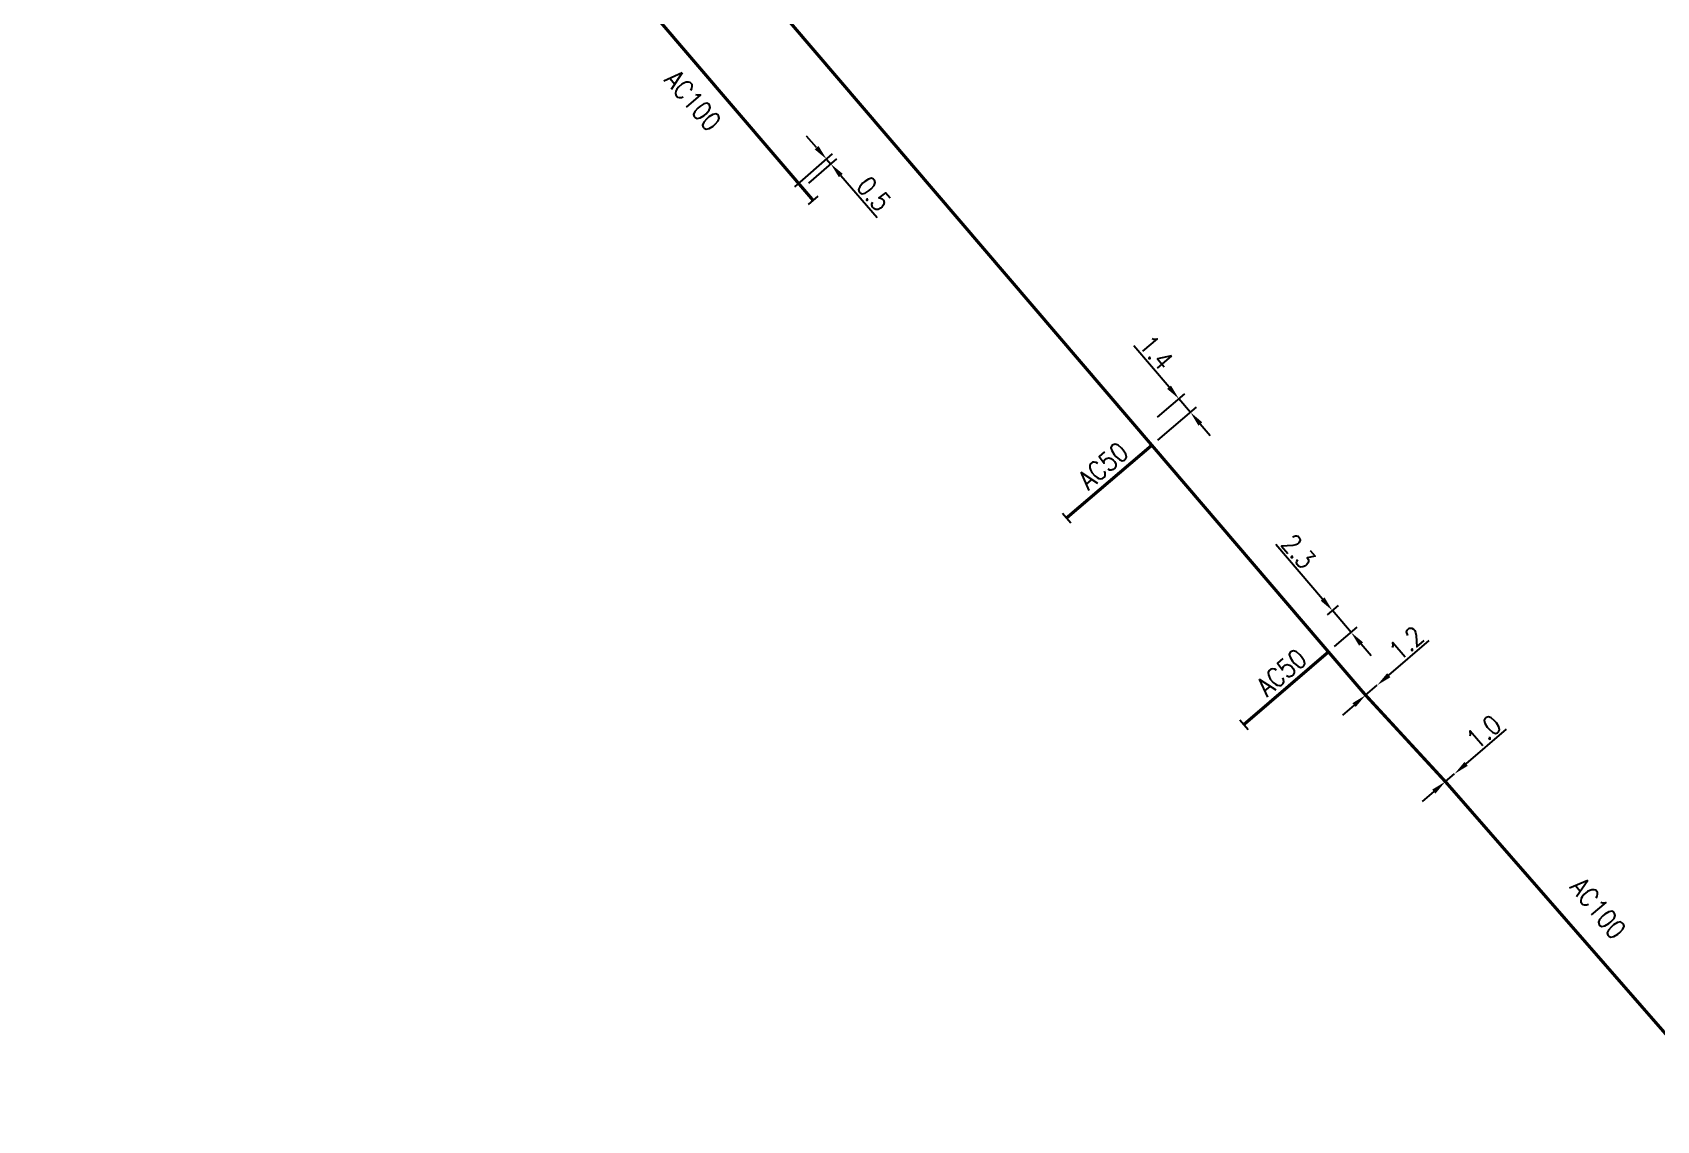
# Model space of a CAD drawing. Header units: millimetres. Extents: x 107995 to 109002, y 120994 to 122000.
# Drawn here: x 108765.8 to 108893.5, y 121100.8 to 121186.2 of the extents above; entities that cross this region are included whole.
import ezdxf
from ezdxf.enums import TextEntityAlignment as Align

# ---------------------------------------------------------------- set-up
doc = ezdxf.new("R2010")
doc.units = ezdxf.units.MM
doc.header["$PDMODE"] = 34
doc.linetypes.add('L_25_AP', pattern=[2000, 1000, 1000])
doc.layers.get('0').update_dxf_attribs({"linetype": 'CONTINUOUS'})
doc.layers.get('DEFPOINTS').update_dxf_attribs({"linetype": 'CONTINUOUS'})
doc.layers.add('L_150', color=1, linetype='CONTINUOUS')
doc.layers.add('L_340', color=7, linetype='CONTINUOUS')
doc.styles.add('G_ROMANS', font='ROMANS.SHX', dxfattribs={"width": 0.75})
doc.styles.get("Standard").update_dxf_attribs({"font": 'romans.shx', "width": 0.85})
doc.dimstyles.get("Standard").update_dxf_attribs({"dimtxt": 1.5, "dimasz": 1.2, "dimexe": 0.625, "dimexo": 0.625, "dimgap": 0.25, "dimtad": 1, "dimdec": 1, "dimzin": 0, "dimdsep": 46, "dimtxsty": 'Standard', "dimcen": -0.5, "dimadec": 0, "dimazin": 0, "dimtfac": 1, "dimtdec": 1, "dimtmove": 0, "dimatfit": 3, "dimfxl": 0, "dimtolj": 1, "dimtzin": 0, "dimarcsym": 0})

# ---------------------------------------------------------------- blocks, each defined once
blk = doc.blocks.new('*D583')
at = {"layer": 'DEFPOINTS', "color": 0, "linetype": 'Continuous', "transparency": 16777216}
for p in [(108876.86, 121127.37), (108877.58, 121127.98), (108877.58, 121127.98)]:
    blk.add_point(p, dxfattribs=at)
at = {"layer": 'L_150', "color": 0, "linetype": 'Continuous', "lineweight": -2, "transparency": 16777216}
for p, q in [((108878.49, 121128.76), (108881.67, 121131.49)), ((108876.86, 121127.37), (108877.58, 121127.98)), ((108875.95, 121126.59), (108875.04, 121125.81))]:
    blk.add_line(p, q, dxfattribs=at)
at = {"layer": 'L_150', "color": 0, "linetype": 'Continuous', "transparency": 16777216}
for points in [[(108878.36, 121128.92), (108878.62, 121128.61), (108877.58, 121127.98)], [(108875.82, 121126.74), (108876.08, 121126.43), (108876.86, 121127.37)]]:
    blk.add_solid(points, dxfattribs=at)
at = {"layer": 'L_150', "color": 0, "linetype": 'Continuous', "transparency": 16777216, "insert": (108879.89, 121131.28), "char_height": 1.5, "attachment_point": 5, "rotation": 40.5648}
blk.add_mtext('\\A1;1.0', dxfattribs=at)
blk = doc.blocks.new('*D584')
at = {"layer": 'DEFPOINTS', "color": 0, "linetype": 'Continuous', "transparency": 16777216}
for p in [(108871.5, 121134.94), (108871.5, 121134.94), (108870.59, 121134.16)]:
    blk.add_point(p, dxfattribs=at)
at = {"layer": 'L_150', "color": 0, "linetype": 'Continuous', "lineweight": -2, "transparency": 16777216}
for p, q in [((108872.41, 121135.72), (108875.58, 121138.46)), ((108870.59, 121134.16), (108871.5, 121134.94)), ((108869.68, 121133.38), (108868.77, 121132.59))]:
    blk.add_line(p, q, dxfattribs=at)
at = {"layer": 'L_150', "color": 0, "linetype": 'Continuous', "transparency": 16777216}
for points in [[(108872.28, 121135.88), (108872.54, 121135.57), (108871.5, 121134.94)], [(108869.55, 121133.53), (108869.81, 121133.23), (108870.59, 121134.16)]]:
    blk.add_solid(points, dxfattribs=at)
at = {"layer": 'L_150', "color": 0, "linetype": 'Continuous', "transparency": 16777216, "insert": (108873.8, 121138.24), "char_height": 1.5, "attachment_point": 5, "rotation": 40.697}
blk.add_mtext('\\A1;1.2', dxfattribs=at)
blk = doc.blocks.new('*D587')
at = {"layer": 'DEFPOINTS', "color": 0, "linetype": 'Continuous', "transparency": 16777216}
for p in [(108828.23, 121176.26), (108825.26, 121173.68), (108826.36, 121173.97)]:
    blk.add_point(p, dxfattribs=at)
at = {"layer": 'L_340', "color": 0, "linetype": 'Continuous', "lineweight": -2, "transparency": 16777216}
for p, q in [((108827.44, 121177.17), (108826.66, 121178.07)), ((108825.73, 121174.09), (108828.7, 121176.67)), ((108826.83, 121174.38), (108829.03, 121176.29)), ((108828.23, 121176.26), (108828.56, 121175.88)), ((108829.34, 121174.98), (108832.21, 121171.68))]:
    blk.add_line(p, q, dxfattribs=at)
at = {"layer": 'L_340', "color": 0, "linetype": 'Continuous', "transparency": 16777216}
for points in [[(108827.59, 121177.3), (108827.29, 121177.03), (108828.23, 121176.26)], [(108829.5, 121175.11), (108829.19, 121174.85), (108828.56, 121175.88)]]:
    blk.add_solid(points, dxfattribs=at)
at = {"layer": 'L_340', "color": 0, "linetype": 'Continuous', "transparency": 16777216, "insert": (108831.93, 121173.53), "char_height": 1.5, "attachment_point": 5, "rotation": 310.9858}
blk.add_mtext('\\A1;0.5', dxfattribs=at)
blk = doc.blocks.new('L_340_07')
at = {"color": 0, "linetype": 'Continuous', "const_width": 0.25, "flags": 128}
blk.add_lwpolyline([(0, 0), (1.25, 0)], dxfattribs=at)
at = {"color": 0, "linetype": 'Continuous', "flags": 128}
blk.add_lwpolyline([(1.25, -0.5), (1.25, 0.5)], dxfattribs=at)
at = {"color": 0, "linetype": 'Continuous', "style": 'G_ROMANS', "width": 0.75, "flags": 3}
for tag, p in [('DEF_LEG', (0.72, -3.47)), ('DEF_COUP', (0.72, -5.97)), ('DEF_TYPE', (0.72, -8.47))]:
    blk.add_attdef(tag, text='', height=1.2, dxfattribs=at).set_placement(p, align=Align.MIDDLE)
blk = doc.blocks.new('*D588')
at = {"layer": 'DEFPOINTS', "color": 0, "linetype": 'Continuous', "transparency": 16777216}
for p in [(108855.92, 121157.44), (108853.75, 121155.59), (108853.79, 121153.79)]:
    blk.add_point(p, dxfattribs=at)
at = {"layer": 'L_150', "color": 0, "linetype": 'Continuous', "lineweight": -2, "transparency": 16777216}
for p, q in [((108855.14, 121158.35), (108852.38, 121161.59)), ((108854.23, 121156), (108856.39, 121157.84)), ((108854.27, 121154.19), (108857.3, 121156.78)), ((108856.83, 121156.37), (108855.92, 121157.44)), ((108857.6, 121155.46), (108858.38, 121154.55))]:
    blk.add_line(p, q, dxfattribs=at)
at = {"layer": 'L_150', "color": 0, "linetype": 'Continuous', "transparency": 16777216}
for points in [[(108855.29, 121158.48), (108854.99, 121158.22), (108855.92, 121157.44)], [(108857.76, 121155.59), (108857.45, 121155.33), (108856.83, 121156.37)]]:
    blk.add_solid(points, dxfattribs=at)
at = {"layer": 'L_150', "color": 0, "linetype": 'Continuous', "transparency": 16777216, "insert": (108854.13, 121161.08), "char_height": 1.5, "attachment_point": 5, "rotation": 310.4201}
blk.add_mtext('\\A1;1.4', dxfattribs=at)
blk = doc.blocks.new('*D589')
at = {"layer": 'DEFPOINTS', "color": 0, "linetype": 'Continuous', "transparency": 16777216}
for p in [(108867.13, 121140.06), (108867.99, 121140.8), (108867.67, 121137.56)]:
    blk.add_point(p, dxfattribs=at)
at = {"layer": 'L_150', "color": 0, "linetype": 'Continuous', "lineweight": -2, "transparency": 16777216}
for p, q in [((108867.21, 121141.71), (108863.53, 121146)), ((108867.6, 121140.47), (108868.46, 121141.21)), ((108869.45, 121139.09), (108867.99, 121140.8)), ((108868.15, 121137.97), (108869.93, 121139.5)), ((108870.24, 121138.18), (108871.02, 121137.27))]:
    blk.add_line(p, q, dxfattribs=at)
at = {"layer": 'L_150', "color": 0, "linetype": 'Continuous', "transparency": 16777216}
for points in [[(108867.36, 121141.84), (108867.06, 121141.58), (108867.99, 121140.8)], [(108870.39, 121138.31), (108870.08, 121138.05), (108869.45, 121139.09)]]:
    blk.add_solid(points, dxfattribs=at)
at = {"layer": 'L_150', "color": 0, "linetype": 'Continuous', "transparency": 16777216, "insert": (108865.32, 121145.45), "char_height": 1.5, "attachment_point": 5, "rotation": 310.6238}
blk.add_mtext('\\A1;2.3', dxfattribs=at)

msp = doc.modelspace()

# ---------------------------------------------------------------- linework, layer by layer
at = {"layer": 'L_150', "linetype": 'L_25_AP', "flags": 128}
msp.add_lwpolyline([(108930.56, 121115.17, 0.25, 0.25, 0), (108927.58, 121112.14, 0.25, 0.25, 0), (108923.76, 121108.46, 0.25, 0.25, 0), (108921.44, 121106.23, 0.25, 0.25, 0), (108911.72, 121103.23, 0.25, 0.25, 0), (108903.03, 121101.09, 0.25, 0.25, 0), (108902.19, 121100.88, 0.25, 0.25, 0), (108899.32, 121101.66, 0.25, 0.25, 0), (108899.32, 121101.66, 0.25, 0.25, 0), (108876.86, 121127.37, 0.25, 0.25, 0), (108870.59, 121134.16, 0.25, 0.25, 0), (108867.67, 121137.56, 0.25, 0.25, 0), (108853.79, 121153.79, 0.25, 0.25, 0), (108803.87, 121212.11, 0.25, 0.25, 0), (108795.83, 121221.92, 0.25, 0.25, 0), (108768.08, 121255.75, 0.25, 0.25, 0), (108766.14, 121258.21, 0.25, 0.25, 0), (108766.34, 121258.99, 0.25, 0.25, 0), (108765.94, 121259.5, 0, 0, 0)], format="xyseb", dxfattribs=at)
at = {"layer": 'L_150', "linetype": 'L_25_AP', "const_width": 0.25, "flags": 128}
for points in [[(108795.83, 121221.92), (108789.73, 121216.73), (108826.36, 121173.97)], [(108853.79, 121153.79), (108847.57, 121148.49)], [(108867.67, 121137.56), (108861.5, 121132.26)]]:
    msp.add_lwpolyline(points, dxfattribs=at)

# ---------------------------------------------------------------- block references
at = {"layer": 'L_340', "rotation": 310.5860888904145}
msp.add_blockref('L_340_07', (108826.36, 121173.97), dxfattribs=at)
at = {"layer": 'L_340'}
for p, xscale, rotation in [((108847.57, 121148.49), 0.5, 220.4200550165891), ((108861.5, 121132.26), 0.500000000000001, 220.4200550165892)]:
    msp.add_blockref('L_340_07', p, dxfattribs=dict(at, xscale=xscale, rotation=rotation))

# ---------------------------------------------------------------- texts
at = {"layer": 'L_150', "linetype": 'Continuous', "width": 0.85}
for s, rotation, p in [('AC100', 310.5014, (108815.41, 121182.43)), ('AC50', 40.4201, (108848.8, 121150.21)), ('AC50', 40.6238, (108862.83, 121133.97)), ('AC100', 309.3392, (108886.58, 121119.03))]:
    msp.add_text(s, height=1.5, rotation=rotation, dxfattribs=at).set_placement(p)

# ---------------------------------------------------------------- dimensions: what is measured, and where the dimension line sits
at = {"layer": 'L_150', "linetype": 'Continuous'}
for base, p1, p2, angle, picture, middle in [((108855.92, 121157.44), (108853.79, 121153.79), (108853.75, 121155.59), 310.4201, '*D588', (108853.37, 121160.43)), ((108867.9895, 121140.7987), (108867.6743, 121137.5639), (108867.1289, 121140.0605), 310.6238, '*D589', (108864.5592, 121144.7975)), ((108871.5, 121134.94), (108870.59, 121134.16), (108871.5, 121134.94), 220.697, '*D584', (108874.45, 121137.48)), ((108877.5799, 121127.9836), (108876.8582, 121127.3658), (108877.5799, 121127.9836), 220.5648, '*D583', (108880.5386, 121130.5163))]:
    dim = msp.add_linear_dim(base=base, p1=p1, p2=p2, angle=angle, dimstyle='Standard', dxfattribs=at)
    dim.commit()
    dim.dimension.update_dxf_attribs({"geometry": picture, "text_midpoint": middle, "dimtype": 160})
at = {"layer": 'L_340', "linetype": 'Continuous'}
dim = msp.add_linear_dim(base=(108828.23, 121176.26), p1=(108826.36, 121173.97), p2=(108825.26, 121173.68), angle=310.9858, dimstyle='Standard', dxfattribs=at)
dim.commit()
dim.dimension.update_dxf_attribs({"geometry": '*D587', "text_midpoint": (108831.17, 121172.87), "dimtype": 160})

doc.saveas('drawing.dxf')
